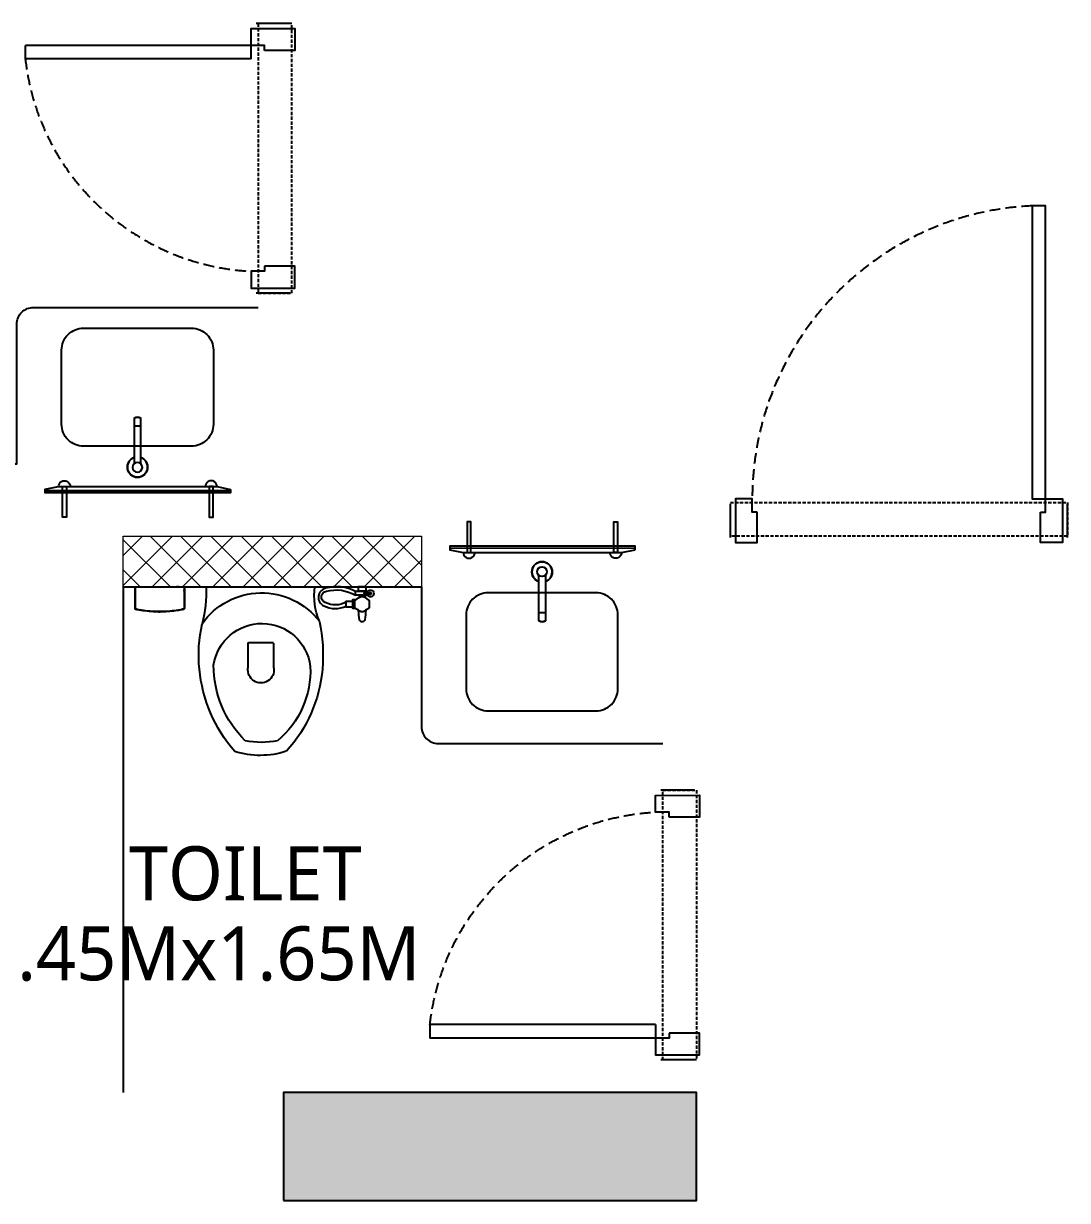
# Model space of a CAD drawing. Header units: millimetres. Extents: x 2061841 to 105821645, y -77612 to 48520811.
# Drawn here: x 105486299 to 105489395, y 48496178 to 48499669 of the extents above; entities that cross this region are included whole.
import ezdxf

# ---------------------------------------------------------------- set-up
doc = ezdxf.new("R2010")
doc.units = ezdxf.units.MM
doc.header["$LTSCALE"] = 10
doc.header["$MEASUREMENT"] = 0
doc.linetypes.add('HIDDEN2', pattern=[4.7625, 3.175, -1.5875])
doc.layers.add('@@-PL-LEDGE WALL REQUIRED_SEP-2023', color=203, linetype='Continuous', lineweight=18)
doc.layers.add('S-STRCOL HATCH', color=33, linetype='Continuous', lineweight=9)
for name, color, linetype in [('A-ANNO-LABL', 140, 'Continuous'), ('A-DOOR', 6, 'Continuous'), ('A-ELEV-HIDN', 54, 'HIDDEN2'), ('A-FLOR-FNSH', 74, 'Continuous'), ('AP-SANR-FIXT', 74, 'Continuous'), ('AS-COLS', 2, 'Continuous'), ('S-OPENING', 6, 'Continuous'), ('xb_type d_second fl_typ_fl$0$A-DOOR', 8, 'Continuous'), ('xb_type d_second fl_typ_fl$0$A-WALL', 8, 'Continuous'), ('xr_TDT02_Toilet_01_settingout$0$A-ELEV-FINE', 8, 'Continuous')]:
    doc.layers.add(name, color=color, linetype=linetype)
doc.styles.add('Lucida SU', font='l_10646.ttf')

# ---------------------------------------------------------------- blocks, each defined once
blk = doc.blocks.new('xb_type d_second fl_typ_fl$0$Door frame 100wall')
blk.add_lwpolyline([(-80, 75), (-65, 75), (-65, 115), (-15, 115), (-15, -15), (-80, -15)], close=True)
at = {"layer": 'xb_type d_second fl_typ_fl$0$A-WALL'}
blk.add_line((0, 0), (0, 100), dxfattribs=at)
blk = doc.blocks.new('xb_type d_second fl_typ_fl$0$bedroom door')
blk.add_lwpolyline([(105.1, -983.9), (105.1, -115), (65.1, -115), (65.1, -983.9), (105.1, -983.9)])
at = {"layer": 'A-ELEV-HIDN'}
blk.add_arc((65.1, -115), 869.9, 272.6357, 0, dxfattribs=at)
at = {"rotation": 180}
blk.add_blockref('xb_type d_second fl_typ_fl$0$Door frame 100wall', (0, 0), dxfattribs=at)
at = {"xscale": -1, "rotation": 180}
blk.add_blockref('xb_type d_second fl_typ_fl$0$Door frame 100wall', (1000, 0), dxfattribs=at)
blk = doc.blocks.new('xb_type d_second fl_typ_fl$0$toilet door')
at = {"layer": 'A-ELEV-HIDN'}
blk.add_arc((-1763.3, 7052.9), 711.1, 96.4703, 177.0071, dxfattribs=at)
at = {"layer": 'xb_type d_second fl_typ_fl$0$A-DOOR'}
for p, q in [((-1843.4, 7090), (-1843.4, 7759.4)), ((-1843.4, 7759.4), (-1803.4, 7759.4)), ((-1803.4, 7090), (-1803.4, 7759.4)), ((-1843.4, 7090), (-1803.4, 7090))]:
    blk.add_line(p, q, dxfattribs=at)
at = {"layer": 'xb_type d_second fl_typ_fl$0$A-DOOR', "xscale": -1}
blk.add_blockref('xb_type d_second fl_typ_fl$0$Door frame 100wall', (-2538.4, 6975), dxfattribs=at)
at = {"layer": 'xb_type d_second fl_typ_fl$0$A-DOOR'}
blk.add_blockref('xb_type d_second fl_typ_fl$0$Door frame 100wall', (-1738.4, 6975), dxfattribs=at)
blk = doc.blocks.new('xr_TDT02_Toilet_01_settingout$0$wc')
at = {"layer": 'AP-SANR-FIXT', "ltscale": 0.2}
for p, q in [((20461.6, 4689.7), (20497.7, 4689.7)), ((20461.7, 4678.8), (20497.7, 4678.8)), ((20486.6, 4691.9), (20469.3, 4691.9)), ((20469.3, 4678.8), (20469.3, 4671.7)), ((20486.6, 4678.8), (20486.6, 4672.2)), ((20740, 4462.3), (20740, 4536.7)), ((20741.2, 4537.9), (20815.6, 4537.9)), ((20816.8, 4536.7), (20816.8, 4462.3))]:
    blk.add_line(p, q, dxfattribs=at)
for points in [[(20471.3, 4681, 0.336902), (20471.3, 4687.4), (20453.3, 4687.4, 0.507062), (20453.3, 4681)], [(20457.1, 4643.7, 0.066607), (20460.1, 4638.4, -0.017063), (20475.3, 4629.7, 0.066607), (20481.4, 4629.7, -0.017063), (20496.6, 4638.4, 0.066607), (20499.7, 4643.7, -0.017063), (20499.7, 4661.3, 0.066607), (20496.6, 4666.6, -0.017063), (20481.4, 4675.3, 0.066607), (20475.3, 4675.3, -0.017063), (20460.1, 4666.6, 0.066607), (20457.1, 4661.3, -0.017063)]]:
    blk.add_lwpolyline(points, format="xyb", close=True, dxfattribs=at)
for points in [[(20469.3, 4689.7), (20469.3, 4691.9), (20465.8, 4695.5), (20465.8, 4703.5), (20490.1, 4703.5), (20490.1, 4695.5), (20486.6, 4691.9), (20486.6, 4689.7)], [(20497.2, 4639.2), (20506.1, 4639.2), (20506.1, 4665.8), (20497.2, 4665.8)]]:
    blk.add_lwpolyline(points, dxfattribs=at)
for points in [[(20525, 4659.1, 0.260106), (20587.7, 4657.6, 0.770876), (20584, 4691, 0.197727), (20497.7, 4678.8), (20497.7, 4689.7, -0.200316), (20586.3, 4699.5, -0.713234), (20592, 4647.6, -0.235015), (20525, 4646.8)], [(20467.4, 4634.4, 0.031577), (20470.4, 4606.4, 0.908601), (20485.5, 4606.4, 0.031024), (20488.5, 4633.9)]]:
    blk.add_lwpolyline(points, format="xyb", dxfattribs=at)
blk.add_lwpolyline([(20506.1, 4643.9), (20525, 4643.9), (20525, 4661.1), (20506.1, 4661.1)], close=True, dxfattribs=at)
for centre, radius, start, end in [((20453.3, 4684.2), 9.98, 18.8114, 341.3896), ((20411.1, 4679.4), 208.8, 338.0884, 6.7012), ((20776.2, 4470), 216, 35.1758, 142.488), ((21291.6, 4686.1), 351.1, 177.1212, 195.1481), ((21075.2, 4500.6), 481, 167.8985, 184.8456), ((20775.6, 4450.6), 144.6, 8.367, 173.1296), ((20541.5, 4502.1), 421.4, 354.2574, 12.6405), ((20815.6, 4536.7), 1.26, 0, 90), ((20601, 4472.2), 317.7, 314.8694, 359.9106), ((21011.6, 4496.9), 417.4, 185.0763, 222.3), ((20901.7, 4455.1), 270, 177.2824, 230.2951), ((20778.4, 4457.7), 38.7, 173.1877, 6.8123), ((20528.1, 4501.3), 434.7, 318.9211, 354.5507), ((20778.1, 4490.2), 247.7, 258.6146, 280.9392), ((20780, 4451.5), 247.7, 251.889, 287.8168)]:
    blk.add_arc(centre, radius, start, end, dxfattribs=at)
blk.add_rational_spline([(21005.4, 4703.3), (21005.4, 4679), (21005.4, 4654.7), (21005.4, 4646.2), (21005.4, 4637.7), (21078.3, 4622.9), (21151.3, 4637.6), (21151.3, 4646.1), (21151.3, 4654.6), (21151.3, 4678.9), (21151.3, 4703.3)], [1, 1, 1, 1, 1, 0.980198019802, 1, 1, 1, 1, 1], degree=2, knots=[0, 0, 0, 1, 1, 2, 2, 2.398675, 2.398675, 3.398675, 3.398675, 4.398675, 4.398675, 4.398675], dxfattribs=at)
at = {"layer": 'AP-SANR-FIXT'}
blk.add_rational_spline([(21151.3, 4703.3), (21078.4, 4703.3), (21005.4, 4703.3), (21005.4, 4679), (21005.4, 4654.7), (21005.4, 4646.2), (21005.4, 4637.7), (21078.3, 4622.9), (21151.3, 4637.6), (21151.3, 4646.1), (21151.3, 4654.6), (21151.3, 4678.9), (21151.3, 4703.3)], [1, 1, 1, 1, 1, 1, 1, 0.980198019802, 1, 1, 1, 1, 1], degree=2, knots=[0, 0, 0, 1, 1, 2, 2, 3, 3, 3.398675, 3.398675, 4.398675, 4.398675, 5.398675, 5.398675, 5.398675], dxfattribs=at)
blk = doc.blocks.new('xr_TDT02_Toilet_01_settingout$0$BASIN 600')
at = {"layer": 'AP-SANR-FIXT', "ltscale": 0.2}
for p, q in [((28918.9, 6319.8), (29054.1, 6319.8)), ((28942.3, 6300.2), (28942.3, 6319.8)), ((29054.1, 6300.2), (28918.9, 6300.2))]:
    blk.add_line(p, q, dxfattribs=at)
at = {"layer": 'AP-SANR-FIXT'}
for points in [[(29130, 6034), (29140, 6034), (29140, 6584), (29130, 6584), (29122, 6544), (29122, 6074), (29130, 6034)], [(29134, 6034), (29134, 6584)]]:
    blk.add_lwpolyline(points, dxfattribs=at)
at = {"layer": 'AP-SANR-FIXT', "ltscale": 0.2}
blk.add_lwpolyline([(29002, 6319.8), (29002, 6470, 0.414214), (28937, 6535), (28717, 6535, 0.414214), (28652, 6470), (28652, 6150, 0.414214), (28717, 6085), (28937, 6085, 0.414214), (29002, 6150), (29002, 6300.2)], format="xyb", dxfattribs=at)
at = {"layer": 'AP-SANR-FIXT'}
for points in [[(29002, 6300.2), (29002, 6470, 0.414214), (28937, 6535), (28717, 6535, 0.414214), (28652, 6470), (28652, 6150, 0.414214), (28717, 6085), (28937, 6085, 0.414214), (29002, 6150), (29002, 6300.2)], [(29122, 6544, -43.793788), (29122, 6544, 1.000509), (29122, 6509.2, -0.95535)], [(29122, 6074, 43.793788), (29122, 6074, -1.000509), (29122, 6108.8, 0.95535)]]:
    blk.add_lwpolyline(points, format="xyb", dxfattribs=at)
at = {"layer": 'AP-SANR-FIXT', "elevation": 0}
for points in [[(29122, 6532.2), (29122, 6520.9), (29213, 6520.9), (29213, 6532.2)], [(29122, 6085.8), (29122, 6097.1), (29212.9, 6097.1), (29212.9, 6085.8)]]:
    blk.add_lwpolyline(points, close=True, dxfattribs=at)
at = {"layer": 'AP-SANR-FIXT'}
blk.add_lwpolyline([(28918.9, 6319.8), (29035.6, 6319.8, -5.974225), (29035.6, 6300.2), (28918.9, 6300.2, -0.260855)], format="xyb", close=True, dxfattribs=at)
blk.add_circle((29064.8, 6310), 14.5, dxfattribs=at)
at = {"layer": 'AP-SANR-FIXT', "ltscale": 0.2}
for centre, radius, start, end in [((28936.3, 6310), 20, 150.7599, 209.2401), ((29064, 6310), 30, 198.9249, 161.0751)]:
    blk.add_arc(centre, radius, start, end, dxfattribs=at)
blk = doc.blocks.new('TOWER-A TYPICAL FLOOR FRAMING PLAN N')
at = {"layer": '@@-PL-LEDGE WALL REQUIRED_SEP-2023', "ltscale": 50}
h = blk.add_hatch(dxfattribs=at)
h.set_pattern_fill('ANSI37', color=256, scale=20)
h.set_pattern_definition([(45, (102721417.56, 48575075.35), (-44.90128, 44.90128), []), (135, (102721417.56, 48575075.35), (-44.90128, -44.90128), [])])
h.paths.add_polyline_path([(102723594.5, 48596162.5), (102724478.5, 48596162.5), (102724478.5, 48596012.5), (102723594.5, 48596012.5)])
at = {"layer": 'S-STRCOL HATCH'}
h = blk.add_hatch(color=256, dxfattribs=at)
h.dxf.hatch_style = 1
h.paths.add_polyline_path([(102724069.9, 48594192.5), (102725294.9, 48594192.5), (102725294.9, 48594513.3), (102724069.9, 48594513.3)])
at = {"layer": '@@-PL-LEDGE WALL REQUIRED_SEP-2023', "ltscale": 50, "elevation": 0}
blk.add_lwpolyline([(102723594.5, 48596162.5), (102724478.5, 48596162.5), (102724478.5, 48596012.5), (102723594.5, 48596012.5)], close=True, dxfattribs=at)
at = {"layer": 'A-ELEV-HIDN', "ltscale": 0.3, "elevation": 0}
for points in [[(102724094.8, 48597683.4), (102723994.8, 48597683.4), (102723994.8, 48596883.4), (102724094.8, 48596883.4)], [(102725395, 48596262.5), (102726395, 48596262.5), (102726395, 48596162.5), (102725395, 48596162.5)], [(102725194.8, 48595409.2), (102725294.8, 48595409.2), (102725294.8, 48594609.2), (102725194.8, 48594609.2)]]:
    blk.add_lwpolyline(points, close=True, dxfattribs=at)
at = {"layer": 'A-FLOR-FNSH'}
blk.add_line((102723594.5, 48596012.5, 0), (102723594.5, 48594512.5, 0), dxfattribs=at)
at = {"layer": 'A-FLOR-FNSH', "elevation": 0}
for points in [[(102722394.4, 48596377.1), (102723278.5, 48596377), (102723278.5, 48596791.6, -0.414214), (102723328.5, 48596841.6), (102723994.5, 48596841.5)], [(102723594.5, 48596012.5), (102724478.5, 48596012.6), (102724478.6, 48595598.1, 0.414214), (102724528.6, 48595548.1), (102725194.5, 48595548.1)]]:
    blk.add_lwpolyline(points, format="xyb", dxfattribs=at)
at = {"layer": 'AS-COLS'}
blk.add_lwpolyline([(102724069.9, 48594192.5), (102725294.9, 48594192.5), (102725294.9, 48594512.5), (102724069.9, 48594512.5)], close=True, dxfattribs=at)
at = {"layer": 'A-DOOR'}
for name, p, rotation in [('xb_type d_second fl_typ_fl$0$toilet door', (102731063.4, 48599421.5, 0), 89.99681499126461), ('xb_type d_second fl_typ_fl$0$bedroom door', (102726395, 48596158.8, 0), 180.0031850087352)]:
    blk.add_blockref(name, p, dxfattribs=dict(at, rotation=rotation))
at = {"layer": 'A-DOOR', "xscale": -1, "rotation": 90.00318500873529}
blk.add_blockref('xb_type d_second fl_typ_fl$0$toilet door', (102732263.5, 48592871.2, 0), dxfattribs=at)
at = {"layer": 'xr_TDT02_Toilet_01_settingout$0$A-ELEV-FINE', "xscale": -1, "rotation": 89.99681499126456}
blk.add_blockref('xr_TDT02_Toilet_01_settingout$0$BASIN 600', (102729948.1, 48625431.5, 0), dxfattribs=at)
at = {"layer": 'xr_TDT02_Toilet_01_settingout$0$A-ELEV-FINE', "rotation": 90.00318500873543}
blk.add_blockref('xr_TDT02_Toilet_01_settingout$0$BASIN 600', (102731148.1, 48566993.2, 0), dxfattribs=at)
at = {"layer": 'xr_TDT02_Toilet_01_settingout$0$A-ELEV-FINE', "linetype": 'Continuous', "xscale": -1, "rotation": 0.003185008735379215}
blk.add_blockref('xr_TDT02_Toilet_01_settingout$0$wc', (102744781.2, 48591310, 0), dxfattribs=at)
at = {"layer": 'A-ANNO-LABL', "style": 'Lucida SU'}
for s, p in [('TOILET', (102723611.3, 48595082.9, 207.4)), ('2.45Mx1.65M', (102723160.4, 48594845.4, 207.4))]:
    blk.add_text(s, height=160, dxfattribs=at).set_placement(p)

msp = doc.modelspace()

# ---------------------------------------------------------------- block references
at = {"layer": 'S-OPENING'}
msp.add_blockref('TOWER-A TYPICAL FLOOR FRAMING PLAN N', (2763000.3, -98014.7), dxfattribs=at)

doc.saveas('drawing.dxf')
